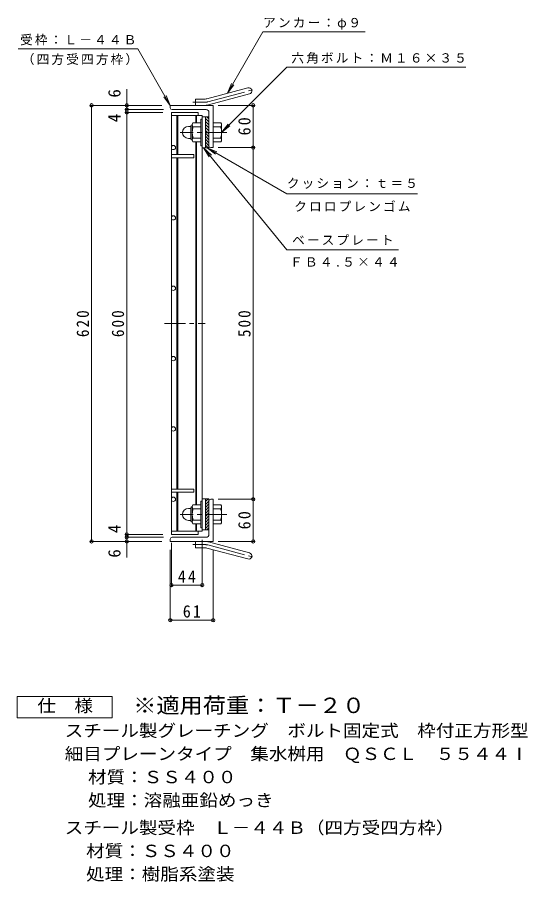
# Model space of a CAD drawing. Units: millimetres at full size, sheet at 1:6. Extents: x -1044 to 1001, y -826 to 728.
# Drawn here: x 275 to 1001, y -636 to 593 of the extents above; entities that cross this region are included whole.
import ezdxf
from ezdxf.enums import TextEntityAlignment as Align

# ---------------------------------------------------------------- set-up
doc = ezdxf.new("R2010")
doc.units = ezdxf.units.MM
doc.header["$LTSCALE"] = 6
doc.header["$PDMODE"] = 32
doc.header["$PDSIZE"] = 4.8
doc.linetypes.add('CHAIN1', pattern=[8, 5, -1, 1, -1])
doc.linetypes.add('CHAIN2', pattern=[12, 9, -1, 1, -1])
for name, color, linetype, lineweight in [('A-1_ピット', 2, 'Continuous', 9), ('A-2_蓋', 3, 'Continuous', 9), ('A-4_寸法', 7, 'Continuous', 9), ('A-5_仕様文', 7, 'Continuous', 9)]:
    doc.layers.add(name, color=color, linetype=linetype, lineweight=lineweight)
doc.layers.add('F-5_F-5ﾚｲﾔ', color=2, linetype='Continuous')
doc.styles.add('ＭＳ ゴシック', font='')
doc.styles.get('ＭＳ ゴシック').set_extended_font_data('MS Gothic')

msp = doc.modelspace()

# ---------------------------------------------------------------- linework, layer by layer
at = {"layer": 'A-1_ピット'}
for p, q in [((544.867, 477.425), (603.058, 493.018)), ((547.197, 468.732), (605.388, 484.324)), ((553.723, 468.119), (492.723, 468.119)), ((492.723, 464.619), (492.723, 468.119)), ((542.538, 477.119), (528.723, 477.119)), ((528.723, 468.119), (528.723, 477.119)), ((553.723, 468.119), (553.723, 408.119)), ((543.723, 462.119), (495.223, 462.119)), ((535.923, 443.119), (524.961, 443.119)), ((547.723, 451.619), (542.723, 451.619)), ((542.723, 407.619), (542.723, 451.619)), ((547.723, 444.539), (542.723, 449.539)), ((547.723, 440.296), (542.723, 445.296)), ((547.723, 448.782), (544.885, 451.619)), ((553.723, 443.119), (564.684, 443.119)), ((518.413, 438.119), (521.923, 438.119)), ((521.923, 420.419), (521.923, 438.819)), ((523.723, 440.619), (523.923, 440.619)), ((523.923, 440.369), (523.923, 418.869)), ((535.923, 437.619), (524.961, 437.619)), ((547.723, 436.054), (542.723, 441.054)), ((547.723, 431.811), (542.723, 436.811)), ((547.723, 427.568), (542.723, 432.568)), ((553.723, 437.619), (564.684, 437.619)), ((565.923, 440.619), (565.723, 440.619)), ((565.723, 440.369), (565.723, 418.869)), ((518.423, 421.119), (521.923, 421.119)), ((523.723, 418.619), (523.923, 418.619)), ((535.923, 421.619), (524.961, 421.619)), ((547.723, 423.326), (542.723, 428.326)), ((547.723, 419.083), (542.723, 424.083)), ((547.723, 414.841), (542.723, 419.841)), ((553.723, 421.619), (564.684, 421.619)), ((565.923, 418.619), (565.723, 418.619)), ((535.923, 416.119), (524.961, 416.119)), ((538.223, 410.619), (535.923, 410.619)), ((547.723, 410.598), (542.723, 415.598)), ((546.459, 407.619), (542.723, 411.355)), ((550.223, 408.119), (553.723, 408.119)), ((553.723, 416.119), (564.684, 416.119)), ((538.223, -94.383), (535.923, -94.383)), ((546.459, -91.383), (542.723, -95.12)), ((542.723, -91.383), (542.723, -135.383)), ((547.723, -94.362), (542.723, -99.362)), ((550.223, -91.883), (553.723, -91.883)), ((553.723, -151.883), (553.723, -91.883)), ((518.423, -104.883), (521.923, -104.883)), ((521.923, -104.183), (521.923, -122.583)), ((523.723, -102.383), (523.923, -102.383)), ((523.923, -124.133), (523.923, -102.633)), ((535.923, -99.883), (524.961, -99.883)), ((535.923, -105.383), (524.961, -105.383)), ((547.723, -98.605), (542.723, -103.605)), ((547.723, -102.848), (542.723, -107.848)), ((547.723, -107.09), (542.723, -112.09)), ((553.723, -99.883), (564.684, -99.883)), ((553.723, -105.383), (564.684, -105.383)), ((565.923, -102.383), (565.723, -102.383)), ((565.723, -124.133), (565.723, -102.633)), ((518.413, -121.883), (521.923, -121.883)), ((535.923, -121.383), (524.961, -121.383)), ((547.723, -111.333), (542.723, -116.333)), ((547.723, -115.576), (542.723, -120.575)), ((547.723, -119.818), (542.723, -124.818)), ((553.723, -121.383), (564.684, -121.383)), ((523.723, -124.383), (523.923, -124.383)), ((535.923, -126.883), (524.961, -126.883)), ((547.723, -124.061), (542.723, -129.061)), ((547.723, -128.303), (542.723, -133.303)), ((547.723, -132.546), (544.885, -135.383)), ((553.723, -126.883), (564.684, -126.883)), ((565.923, -124.383), (565.723, -124.383)), ((543.723, -145.883), (495.223, -145.883)), ((547.723, -135.383), (542.723, -135.383)), ((492.723, -148.383), (492.723, -151.883)), ((553.723, -151.883), (492.723, -151.883)), ((528.723, -151.883), (528.723, -160.883)), ((547.197, -152.496), (605.388, -168.089)), ((542.538, -160.883), (528.723, -160.883)), ((544.867, -161.19), (603.058, -176.782))]:
    msp.add_line(p, q, dxfattribs=at)
at = {"layer": 'A-1_ピット', "linetype": 'CHAIN2'}
for p, q in [((546.032, 473.079), (611.199, 490.54)), ((542.538, 472.619), (524.918, 472.619)), ((542.538, -156.383), (524.918, -156.383)), ((546.032, -156.843), (611.199, -174.304))]:
    msp.add_line(p, q, dxfattribs=at)
at = {"layer": 'A-1_ピット', "linetype": 'CHAIN1'}
for p, q in [((573.123, 429.619), (506.621, 429.619)), ((573.123, -113.383), (506.621, -113.383))]:
    msp.add_line(p, q, dxfattribs=at)
at = {"layer": 'A-1_ピット'}
for points in [[(547.723, 458.119), (547.723, 407.619), (542.723, 407.619)], [(538.223, 448.619), (535.923, 448.619), (535.923, 410.619)], [(538.223, -132.383), (535.923, -132.383), (535.923, -94.383)], [(547.723, -141.883), (547.723, -91.383), (542.723, -91.383)]]:
    msp.add_lwpolyline(points, dxfattribs=at)
for centre, radius, start, end in [((604.223, 488.671), 4.5, 285.00014, 104.99991), ((542.538, 486.119), 9, 270, 285.00002), ((542.538, 486.119), 18, 270, 285), ((495.223, 464.619), 2.5, 180, 270), ((543.723, 458.119), 4, 0, 90), ((528.083, 440.369), 4.16, 138.61835, 221.37988), ((561.563, 440.369), 4.16, 318.62012, 41.38165), ((518.413, 429.629), 8.49, 90, 180), ((523.723, 438.819), 1.8, 90, 180), ((547.923, 429.619), 24, 160.52881, 199.47119), ((541.723, 429.619), 24, 340.52881, 19.47119), ((518.423, 429.619), 8.5, 180, 270), ((523.723, 420.419), 1.8, 180, 270), ((528.083, 418.869), 4.16, 138.62012, 221.38165), ((561.563, 418.869), 4.16, 318.61835, 41.37988), ((550.223, 410.619), 2.5, 180, 270), ((550.223, -94.383), 2.5, 90, 180), ((518.423, -113.383), 8.5, 90, 180), ((523.723, -104.183), 1.8, 90, 180), ((528.083, -102.633), 4.16, 138.61835, 221.37988), ((547.923, -113.383), 24, 160.52881, 199.47119), ((541.723, -113.383), 24, 340.52881, 19.47119), ((561.563, -102.633), 4.16, 318.62012, 41.38165), ((518.413, -113.393), 8.49, 180, 270), ((523.723, -122.583), 1.8, 180, 270), ((528.083, -124.133), 4.16, 138.62012, 221.38165), ((561.563, -124.133), 4.16, 318.61835, 41.37988), ((495.223, -148.383), 2.5, 90, 180), ((543.723, -141.883), 4, 270, 0), ((542.538, -169.883), 18, 75, 90), ((542.538, -169.883), 9, 74.99998, 90), ((604.223, -172.435), 4.5, 255.00009, 74.99986)]:
    msp.add_arc(centre, radius, start, end, dxfattribs=at)
at = {"layer": 'A-1_ピット', "linetype": 'CHAIN2'}
for centre, start, end in [((542.538, 486.119), 270, 284.99995), ((542.538, -169.883), 75.00005, 90)]:
    msp.add_arc(centre, 13.5, start, end, dxfattribs=at)
at = {"layer": 'A-2_蓋'}
for p, q in [((494.223, 458.118), (494.223, -141.882)), ((494.223, 453.618), (538.223, 453.618)), ((502.223, 453.618), (502.223, 398.118)), ((503.223, 453.618), (503.223, 398.118)), ((529.223, 453.618), (529.223, 443.118)), ((530.223, 453.618), (530.223, 443.118)), ((538.223, 453.618), (538.223, -137.382)), ((542.723, 451.618), (538.223, 451.618)), ((542.723, 407.618), (542.723, 451.618)), ((529.223, 416.118), (529.223, -99.882)), ((530.223, 416.118), (530.223, -99.882)), ((542.723, 407.618), (538.223, 407.618)), ((494.223, 398.118), (526.223, 398.118)), ((494.223, 393.618), (526.223, 393.618)), ((502.223, 393.618), (502.223, -77.382)), ((503.223, 393.618), (503.223, -77.382)), ((526.223, 398.118), (526.223, 393.618)), ((494.223, -77.382), (526.223, -77.382)), ((494.223, -81.882), (526.223, -81.882)), ((502.223, -81.882), (502.223, -137.382)), ((503.223, -81.882), (503.223, -137.382)), ((526.223, -81.882), (526.223, -77.382)), ((542.723, -91.382), (538.223, -91.382)), ((542.723, -91.382), (542.723, -135.382)), ((529.223, -126.882), (529.223, -137.382)), ((530.223, -126.882), (530.223, -137.382)), ((494.223, -137.382), (538.223, -137.382)), ((494.223, -141.882), (532.223, -141.882)), ((532.223, -137.382), (532.223, -141.882)), ((542.723, -135.382), (538.223, -135.382))]:
    msp.add_line(p, q, dxfattribs=at)
at = {"layer": 'A-2_蓋', "linetype": 'CHAIN1'}
msp.add_line((484.223, 158.118), (542.223, 158.118), dxfattribs=at)
at = {"layer": 'A-2_蓋'}
msp.add_lwpolyline([(494.223, 458.118), (532.223, 458.118), (532.223, 453.618)], dxfattribs=at)
for centre in [(497.223, 408.118), (497.223, 308.118), (497.223, 208.118), (497.223, 108.118), (497.223, 8.118), (497.223, -91.882)]:
    msp.add_circle(centre, 3, dxfattribs=at)
at = {"layer": 'A-4_寸法'}
for p, q in [((430.723, 468.118), (430.723, 491.118)), ((378.923, 468.118), (480.723, 468.118)), ((380.723, 468.118), (380.723, -151.882)), ((430.723, 462.118), (430.723, 468.118)), ((612.523, 468.118), (560.723, 468.118)), ((610.723, 468.118), (610.723, 408.118)), ((428.923, 462.118), (483.223, 462.118)), ((428.923, 458.118), (482.223, 458.118)), ((430.723, 458.118), (430.723, 462.118)), ((430.723, -141.882), (430.723, 458.118)), ((612.523, 408.118), (560.723, 408.118)), ((610.723, 408.118), (610.723, -91.882)), ((612.523, -91.882), (560.723, -91.882)), ((610.723, -91.882), (610.723, -151.882)), ((428.923, -141.882), (482.223, -141.882)), ((428.923, -145.882), (483.223, -145.882)), ((430.723, -145.882), (430.723, -141.882)), ((430.723, -151.882), (430.723, -145.882)), ((378.923, -151.882), (480.723, -151.882)), ((430.723, -151.882), (430.723, -174.882)), ((494.223, -215.682), (494.223, -153.882)), ((538.223, -215.682), (538.223, -149.382)), ((612.523, -151.882), (560.723, -151.882)), ((492.723, -265.682), (492.723, -163.882)), ((553.723, -265.682), (553.723, -163.882)), ((494.223, -213.882), (538.223, -213.882)), ((492.723, -263.882), (553.723, -263.882))]:
    msp.add_line(p, q, dxfattribs=at)
for p in [(380.723, 468.118), (430.723, 468.118), (610.723, 468.118), (430.723, 462.118), (430.723, 458.118), (610.723, 408.118), (610.723, -91.882), (430.723, -141.882), (430.723, -145.882), (380.723, -151.882), (430.723, -151.882), (610.723, -151.882), (494.223, -213.882), (538.223, -213.882), (492.723, -263.882), (553.723, -263.882)]:
    msp.add_point(p, dxfattribs=at)
at = {"layer": 'A-5_仕様文'}
for p, q in [((573.963, 485.222), (624.312, 572.429)), ((624.312, 572.429), (770.154, 572.429)), ((276.428, 548.303), (446.428, 548.303)), ((492.723, 468.119), (446.428, 548.303)), ((658.533, 522.429), (565.723, 429.619)), ((658.533, 522.429), (913.168, 522.429)), ((573.963, 485.222), (579.703, 499.08)), ((573.963, 485.222), (583.094, 497.122)), ((492.723, 468.119), (483.591, 480.019)), ((492.723, 468.119), (486.983, 481.977)), ((565.723, 429.619), (574.854, 441.519)), ((565.723, 429.619), (577.623, 438.75)), ((540.183, 407.618), (548.07, 394.859)), ((540.183, 407.618), (551.104, 397.335)), ((658.533, 262.619), (540.183, 407.618)), ((545.223, 407.618), (557.123, 398.487)), ((545.223, 407.618), (559.081, 401.878)), ((545.223, 407.618), (658.533, 342.198)), ((658.533, 342.198), (844.533, 342.198)), ((658.533, 262.619), (817.533, 262.619))]:
    msp.add_line(p, q, dxfattribs=at)
at = {"layer": 'A-5_仕様文', "color": 2}
msp.add_lwpolyline([(274.934, -402.473), (274.934, -372.472), (409.933, -372.472), (409.933, -402.473)], close=True, dxfattribs=at)

# ---------------------------------------------------------------- texts
at = {"layer": 'A-4_寸法', "color": 2, "style": 'ＭＳ ゴシック'}
for s, p in [('6', (427.123, 479.118)), ('4', (427.123, 444.118)), ('4', (427.123, -139.882)), ('6', (427.123, -174.882))]:
    msp.add_text(s, height=17.6, rotation=90, dxfattribs=at).set_placement(p, align=Align.BOTTOM_LEFT)
at = {"layer": 'A-4_寸法', "color": 2, "char_height": 17.6, "attachment_point": 7, "rotation": 90, "style": 'ＭＳ ゴシック'}
for s, insert in [('\\T1.27;\\W0.95;60', (607.123, 425.368)), ('\\T1.27;\\W0.9;620', (377.123, 138.618)), ('\\T1.27;\\W0.9;600', (427.123, 138.618)), ('\\T1.27;\\W0.9;500', (607.123, 138.618)), ('\\T1.27;\\W0.95;60', (607.123, -134.632))]:
    msp.add_mtext(s, dxfattribs=dict(at, insert=insert))
at = {"layer": 'A-4_寸法', "color": 2, "char_height": 17.6, "attachment_point": 7, "style": 'ＭＳ ゴシック'}
for s, insert in [('\\T1.27;\\W0.95;44', (503.473, -210.282)), ('\\T1.27;\\W0.95;61', (510.473, -260.282))]:
    msp.add_mtext(s, dxfattribs=dict(at, insert=insert))
at = {"layer": 'A-5_仕様文', "color": 2, "style": 'ＭＳ ゴシック', "width": 1.1}
for s, p in [('仕\u3000様', (303.434, -399.473)), ('スチール製グレーチング\u3000ボルト固定式\u3000枠付正方形型', (342.434, -434.825)), ('細目プレーンタイプ\u3000集水桝用\u3000ＱＳＣＬ\u3000５５４４Ⅰ', (342.434, -467.826)), ('材質：ＳＳ４００', (375.561, -500.824)), ('処理：溶融亜鉛めっき', (375.561, -533.824)), ('スチール製受枠\u3000Ｌ－４４Ｂ（四方受四方枠）', (342.433, -572.825)), ('材質：ＳＳ４００', (372.861, -605.825)), ('処理：樹脂系塗装', (372.861, -638.825))]:
    msp.add_text(s, height=17.6, dxfattribs=at).set_placement(p, align=Align.BOTTOM_LEFT)
at = {"layer": 'A-5_仕様文', "char_height": 13.2, "attachment_point": 7, "style": 'ＭＳ ゴシック'}
for s, insert in [('\\T1.17;アンカー：φ９', (624.82, 575.522)), ('\\T1.17;受枠：Ｌ－４４Ｂ', (278.928, 553.303)), ('\\T1.17;（四方受四方枠）', (281.428, 525.303)), ('\\T1.17;六角ボルト：Ｍ１６×３５', (665.025, 527.398)), ('\\T1.17;クッション：ｔ＝５', (658.533, 349.447)), ('\\T1.17;クロロプレンゴム', (669.033, 316.95)), ('\\T1.17;ベースプレート', (666.033, 269.377)), ('\\T1.18;ＦＢ４.５×４４', (663.033, 238.676))]:
    msp.add_mtext(s, dxfattribs=dict(at, insert=insert))
at = {"layer": 'F-5_F-5ﾚｲﾔ', "color": 3, "style": 'ＭＳ ゴシック', "width": 1.1}
msp.add_text('※適用荷重：Ｔ－２０', height=21.99, dxfattribs=at).set_placement((439.933, -402.473), align=Align.BOTTOM_LEFT)

doc.saveas('drawing.dxf')
